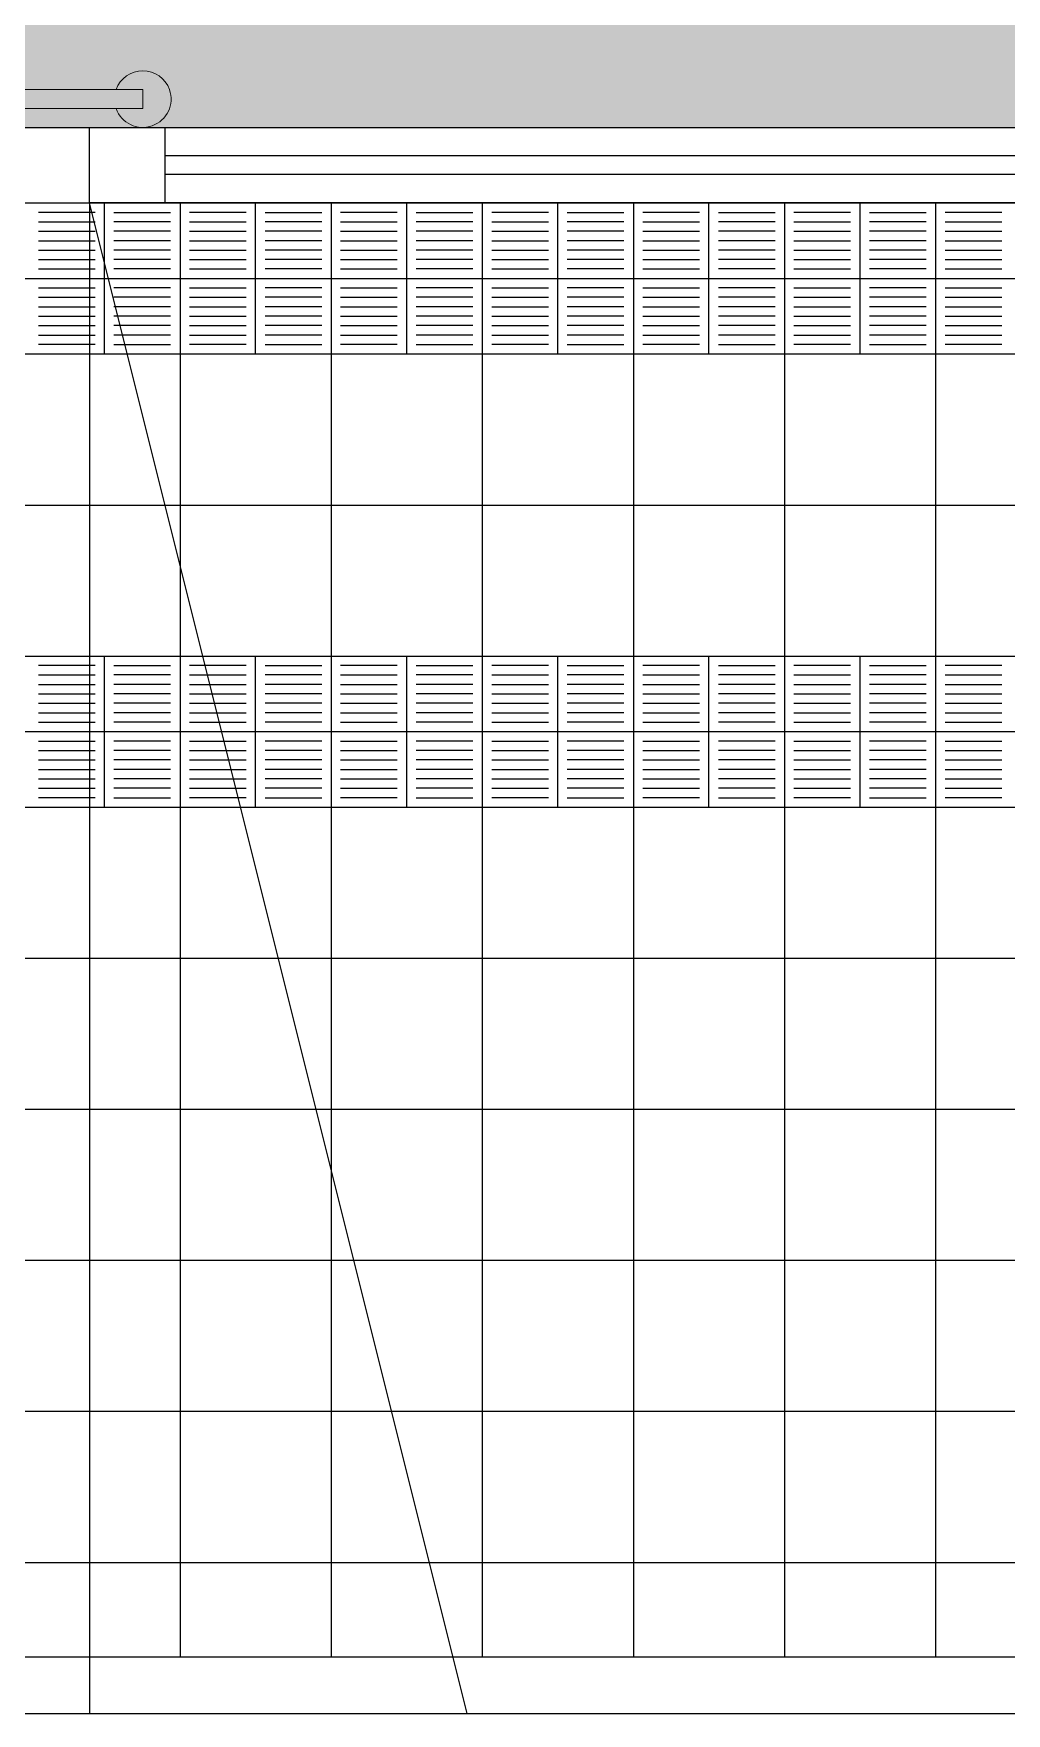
# Model space of a CAD drawing. Header units: inches. Extents: x -309 to 190, y -1585 to -1350.
# Drawn here: x -257.679 to -255.104, y -1423.408 to -1418.96 of the extents above; entities that cross this region are included whole.
import ezdxf

# ---------------------------------------------------------------- set-up
doc = ezdxf.new("R2010")
doc.units = ezdxf.units.IN
doc.header["$MEASUREMENT"] = 0
doc.linetypes.add('CENTER2', pattern=[1.125, 0.75, -0.125, 0.125, -0.125])
doc.linetypes.add('HIDDEN', pattern=[0.375, 0.25, -0.125])
for name, color, linetype in [('02', 9, 'CONTINUOUS'), ('CARP', 9, 'CONTINUOUS'), ('CIEGOS', 9, 'CONTINUOUS'), ('DET', 9, 'CONTINUOUS'), ('HACHS', 9, 'CONTINUOUS'), ('lm', 9, 'HIDDEN'), ('NO VIDENTES', 9, 'CONTINUOUS'), ('TEXTOS', 9, 'CONTINUOUS'), ('V2', 9, 'CONTINUOUS')]:
    doc.layers.add(name, color=color, linetype=linetype)
doc.layers.add('None', color=9, linetype='CONTINUOUS', lineweight=5)

msp = doc.modelspace()

# ---------------------------------------------------------------- hatches: boundary and pattern name
at = {"layer": 'HACHS'}
h = msp.add_hatch(dxfattribs=at)
h.set_pattern_fill('AR-HBONE', color=256, scale=0.03, angle=-1e-14)
edge = h.paths.add_edge_path()
edge.add_line((-257.5318, -1375.7982), (-262.5318, -1375.7982))
edge.add_line((-262.5318, -1375.7982), (-262.5318, -1379.3882))
edge.add_line((-262.5318, -1379.3882), (-264.4918, -1379.3882))
edge.add_line((-264.4918, -1379.3882), (-264.4918, -1375.571))
edge.add_line((-264.4918, -1375.571), (-268.5332, -1379.6124))
edge.add_line((-268.5332, -1379.6124), (-268.5332, -1380.2142))
edge.add_line((-268.5332, -1380.2142), (-263.5318, -1380.2142))
edge.add_line((-263.5318, -1380.2142), (-263.5318, -1395.2142))
edge.add_line((-263.5318, -1395.2142), (-268.5318, -1395.2142))
edge.add_line((-268.5318, -1395.2142), (-268.5318, -1397.7142))
edge.add_line((-268.5318, -1397.7142), (-263.5318, -1397.7142))
edge.add_line((-263.5318, -1397.7142), (-263.5318, -1415.2142))
edge.add_line((-263.5318, -1415.2142), (-268.403, -1415.2142))
edge.add_line((-268.403, -1415.2142), (-264.409, -1419.2082))
edge.add_line((-264.409, -1419.2082), (-236.5318, -1419.2082))
edge.add_line((-236.5318, -1419.2082), (-236.5318, -1417.9618))
edge.add_line((-236.5318, -1417.9618), (-241.5318, -1417.9618))
edge.add_line((-241.5318, -1417.9618), (-241.5318, -1400.4618))
edge.add_line((-241.5318, -1400.4618), (-236.5318, -1400.4618))
edge.add_line((-236.5318, -1400.4618), (-236.5318, -1395.3142))
edge.add_line((-236.5318, -1395.3142), (-241.5318, -1395.3142))
edge.add_line((-241.5318, -1395.3142), (-241.5318, -1375.7982))
edge.add_line((-241.5318, -1375.7982), (-246.5318, -1375.7982))
edge.add_line((-246.5318, -1375.7982), (-246.5318, -1378.4182))
edge.add_arc((-246.9318, -1378.4182), 0.4, -90, 0, ccw=False)
edge.add_line((-246.9318, -1378.8182), (-257.1318, -1378.8182))
edge.add_arc((-257.1318, -1378.4182), 0.4, 180, 270, ccw=False)
edge.add_line((-257.5318, -1378.4182), (-257.5318, -1376.0565))
edge.add_line((-257.5318, -1376.0565), (-257.5318, -1375.7982))
h.paths.add_polyline_path([(-247.5318, -1385.3142), (-257.5318, -1385.3142), (-257.5318, -1395.3142), (-247.5318, -1395.3142)], flags=16)
h.paths.add_polyline_path([(-257.5318, -1397.7142), (-247.5318, -1397.7142), (-247.5318, -1412.7142), (-257.5318, -1412.7142)], flags=16)
h.paths.add_polyline_path([(-238.3318, -1395.6392), (-238.3318, -1397.4892), (-237.9318, -1397.4892), (-237.9318, -1395.6392)], flags=0)
h.paths.add_polyline_path([(-237.5318, -1395.6392), (-237.5318, -1397.4892), (-237.1318, -1397.4892), (-237.1318, -1395.6392)], flags=16)
h.paths.add_polyline_path([(-238.3318, -1395.6392), (-238.3318, -1397.4892), (-237.9318, -1397.4892), (-237.9318, -1395.6392)], flags=16)
h.paths.add_polyline_path([(-237.5318, -1395.6392), (-237.5318, -1397.4892), (-237.1318, -1397.4892), (-237.1318, -1395.6392)], flags=0)
h.paths.add_polyline_path([(-239.5318, -1395.6392), (-239.5318, -1397.4892), (-239.9318, -1397.4892), (-239.9318, -1395.6392)], flags=0)
h.paths.add_polyline_path([(-240.3318, -1395.6392), (-240.3318, -1397.4892), (-240.7318, -1397.4892), (-240.7318, -1395.6392)], flags=16)
h.paths.add_polyline_path([(-241.1318, -1395.6392), (-241.1318, -1397.4892), (-241.5318, -1397.4892), (-241.5318, -1395.6392)], flags=16)
h.paths.add_polyline_path([(-241.9318, -1395.6392), (-241.9318, -1397.4892), (-242.3318, -1397.4892), (-242.3318, -1395.6392)], flags=0)
h.paths.add_polyline_path([(-238.7318, -1395.6392), (-238.7318, -1397.4892), (-239.1318, -1397.4892), (-239.1318, -1395.6392)], flags=16)
h.paths.add_polyline_path([(-239.5318, -1395.6392), (-239.5318, -1397.4892), (-239.9318, -1397.4892), (-239.9318, -1395.6392)], flags=16)
h.paths.add_polyline_path([(-240.3318, -1395.6392), (-240.3318, -1397.4892), (-240.7318, -1397.4892), (-240.7318, -1395.6392)], flags=0)
h.paths.add_polyline_path([(-241.9318, -1395.6392), (-241.9318, -1397.4892), (-242.3318, -1397.4892), (-242.3318, -1395.6392)], flags=16)
h.paths.add_polyline_path([(-238.7318, -1395.6392), (-238.7318, -1397.4892), (-239.1318, -1397.4892), (-239.1318, -1395.6392)], flags=0)
h.paths.add_polyline_path([(-243.1318, -1395.6392), (-243.1318, -1397.4892), (-242.7318, -1397.4892), (-242.7318, -1395.6392)], flags=16)
h.paths.add_polyline_path([(-243.9318, -1395.6392), (-243.9318, -1397.4892), (-243.5318, -1397.4892), (-243.5318, -1395.6392)], flags=0)
h.paths.add_polyline_path([(-243.1318, -1395.6392), (-243.1318, -1397.4892), (-242.7318, -1397.4892), (-242.7318, -1395.6392)], flags=0)
h.paths.add_polyline_path([(-243.9318, -1395.6392), (-243.9318, -1397.4892), (-243.5318, -1397.4892), (-243.5318, -1395.6392)], flags=16)
h.paths.add_polyline_path([(-244.7318, -1395.6392), (-244.7318, -1397.4892), (-244.3318, -1397.4892), (-244.3318, -1395.6392)], flags=16)
h.paths.add_polyline_path([(-258.3318, -1395.6392), (-258.3318, -1397.4892), (-257.9318, -1397.4892), (-257.9318, -1395.6392)], flags=16)
h.paths.add_polyline_path([(-259.9318, -1395.6392), (-259.9318, -1397.4892), (-259.5318, -1397.4892), (-259.5318, -1395.6392)], flags=16)
h.paths.add_polyline_path([(-259.1318, -1395.6392), (-259.1318, -1397.4892), (-258.7318, -1397.4892), (-258.7318, -1395.6392)], flags=0)
h.paths.add_polyline_path([(-258.3318, -1395.6392), (-258.3318, -1397.4892), (-257.9318, -1397.4892), (-257.9318, -1395.6392)], flags=0)
h.paths.add_polyline_path([(-259.9318, -1395.6392), (-259.9318, -1397.4892), (-259.5318, -1397.4892), (-259.5318, -1395.6392)], flags=0)
h.paths.add_polyline_path([(-259.1318, -1395.6392), (-259.1318, -1397.4892), (-258.7318, -1397.4892), (-258.7318, -1395.6392)], flags=16)
h.paths.add_polyline_path([(-246.3318, -1395.6392), (-246.3318, -1397.4892), (-245.9318, -1397.4892), (-245.9318, -1395.6392)], flags=0)
h.paths.add_polyline_path([(-245.5318, -1395.6392), (-245.5318, -1397.4892), (-245.1318, -1397.4892), (-245.1318, -1395.6392)], flags=16)
h.paths.add_polyline_path([(-247.1318, -1395.6392), (-247.1318, -1397.4892), (-246.7318, -1397.4892), (-246.7318, -1395.6392)], flags=16)
h.paths.add_polyline_path([(-246.3318, -1395.6392), (-246.3318, -1397.4892), (-245.9318, -1397.4892), (-245.9318, -1395.6392)], flags=16)
h.paths.add_polyline_path([(-245.5318, -1395.6392), (-245.5318, -1397.4892), (-245.1318, -1397.4892), (-245.1318, -1395.6392)], flags=0)
h.paths.add_polyline_path([(-247.1318, -1395.6392), (-247.1318, -1397.4892), (-246.7318, -1397.4892), (-246.7318, -1395.6392)], flags=0)
h.paths.add_polyline_path([(-256.3318, -1395.6392), (-256.3318, -1397.4892), (-256.7318, -1397.4892), (-256.7318, -1395.6392)], flags=0)
h.paths.add_polyline_path([(-257.1318, -1395.6392), (-257.1318, -1397.4892), (-257.5318, -1397.4892), (-257.5318, -1395.6392)], flags=16)
h.paths.add_polyline_path([(-253.1318, -1395.6392), (-253.1318, -1397.4892), (-253.5318, -1397.4892), (-253.5318, -1395.6392)], flags=0)
h.paths.add_polyline_path([(-253.9318, -1395.6392), (-253.9318, -1397.4892), (-254.3318, -1397.4892), (-254.3318, -1395.6392)], flags=0)
h.paths.add_polyline_path([(-254.7318, -1395.6392), (-254.7318, -1397.4892), (-255.1318, -1397.4892), (-255.1318, -1395.6392)], flags=0)
h.paths.add_polyline_path([(-255.5318, -1395.6392), (-255.5318, -1397.4892), (-255.9318, -1397.4892), (-255.9318, -1395.6392)], flags=16)
h.paths.add_polyline_path([(-252.3318, -1395.6392), (-252.3318, -1397.4892), (-252.7318, -1397.4892), (-252.7318, -1395.6392)], flags=0)
h.paths.add_polyline_path([(-247.5318, -1395.6392), (-247.5318, -1397.4892), (-247.9318, -1397.4892), (-247.9318, -1395.6392)], flags=16)
h.paths.add_polyline_path([(-249.1318, -1395.6392), (-249.1318, -1397.4892), (-249.5318, -1397.4892), (-249.5318, -1395.6392)], flags=16)
h.paths.add_polyline_path([(-249.9318, -1395.6392), (-249.9318, -1397.4892), (-250.3318, -1397.4892), (-250.3318, -1395.6392)], flags=0)
h.paths.add_polyline_path([(-250.7318, -1395.6392), (-250.7318, -1397.4892), (-251.1318, -1397.4892), (-251.1318, -1395.6392)], flags=0)
h.paths.add_polyline_path([(-251.5318, -1395.6392), (-251.5318, -1397.4892), (-251.9318, -1397.4892), (-251.9318, -1395.6392)], flags=16)
h.paths.add_polyline_path([(-248.3318, -1395.6392), (-248.3318, -1397.4892), (-248.7318, -1397.4892), (-248.7318, -1395.6392)], flags=0)
h.paths.add_polyline_path([(-256.3318, -1395.6392), (-256.3318, -1397.4892), (-256.7318, -1397.4892), (-256.7318, -1395.6392)], flags=16)
h.paths.add_polyline_path([(-257.1318, -1395.6392), (-257.1318, -1397.4892), (-257.5318, -1397.4892), (-257.5318, -1395.6392)], flags=0)
h.paths.add_polyline_path([(-253.1318, -1395.6392), (-253.1318, -1397.4892), (-253.5318, -1397.4892), (-253.5318, -1395.6392)], flags=16)
h.paths.add_polyline_path([(-253.9318, -1395.6392), (-253.9318, -1397.4892), (-254.3318, -1397.4892), (-254.3318, -1395.6392)], flags=16)
h.paths.add_polyline_path([(-254.7318, -1395.6392), (-254.7318, -1397.4892), (-255.1318, -1397.4892), (-255.1318, -1395.6392)], flags=16)
h.paths.add_polyline_path([(-255.5318, -1395.6392), (-255.5318, -1397.4892), (-255.9318, -1397.4892), (-255.9318, -1395.6392)], flags=0)
h.paths.add_polyline_path([(-252.3318, -1395.6392), (-252.3318, -1397.4892), (-252.7318, -1397.4892), (-252.7318, -1395.6392)], flags=16)
h.paths.add_polyline_path([(-247.5318, -1395.6392), (-247.5318, -1397.4892), (-247.9318, -1397.4892), (-247.9318, -1395.6392)], flags=0)
h.paths.add_polyline_path([(-249.1318, -1395.6392), (-249.1318, -1397.4892), (-249.5318, -1397.4892), (-249.5318, -1395.6392)], flags=0)
h.paths.add_polyline_path([(-249.9318, -1395.6392), (-249.9318, -1397.4892), (-250.3318, -1397.4892), (-250.3318, -1395.6392)], flags=16)
h.paths.add_polyline_path([(-250.7318, -1395.6392), (-250.7318, -1397.4892), (-251.1318, -1397.4892), (-251.1318, -1395.6392)], flags=16)
h.paths.add_polyline_path([(-251.5318, -1395.6392), (-251.5318, -1397.4892), (-251.9318, -1397.4892), (-251.9318, -1395.6392)], flags=0)
h.paths.add_polyline_path([(-248.3318, -1395.6392), (-248.3318, -1397.4892), (-248.7318, -1397.4892), (-248.7318, -1395.6392)], flags=16)
h.paths.add_polyline_path([(-260.7318, -1395.6392), (-260.7318, -1397.4892), (-260.3318, -1397.4892), (-260.3318, -1395.6392)], flags=16)
h.paths.add_polyline_path([(-261.5318, -1395.6392), (-261.5318, -1397.4892), (-261.1318, -1397.4892), (-261.1318, -1395.6392)], flags=16)
h.paths.add_polyline_path([(-262.3318, -1395.6392), (-262.3318, -1397.4892), (-261.9318, -1397.4892), (-261.9318, -1395.6392)], flags=16)
h.paths.add_polyline_path([(-263.1318, -1395.6392), (-263.1318, -1397.4892), (-262.7318, -1397.4892), (-262.7318, -1395.6392)], flags=16)
h.paths.add_polyline_path([(-261.5318, -1395.6392), (-261.5318, -1397.4892), (-261.1318, -1397.4892), (-261.1318, -1395.6392)], flags=0)
h.paths.add_polyline_path([(-262.3318, -1395.6392), (-262.3318, -1397.4892), (-261.9318, -1397.4892), (-261.9318, -1395.6392)], flags=0)
h.paths.add_polyline_path([(-263.1318, -1395.6392), (-263.1318, -1397.4892), (-262.7318, -1397.4892), (-262.7318, -1395.6392)], flags=0)
h.paths.add_polyline_path([(-243.7431, -1376.3182), (-243.7431, -1378.1682), (-243.3431, -1378.1682), (-243.3431, -1376.3182)], flags=0)
h.paths.add_polyline_path([(-242.9431, -1376.3182), (-242.9431, -1378.1682), (-242.5431, -1378.1682), (-242.5431, -1376.3182)], flags=16)
h.paths.add_polyline_path([(-242.1431, -1376.3182), (-242.1431, -1378.1682), (-241.7431, -1378.1682), (-241.7431, -1376.3182)], flags=0)
h.paths.add_polyline_path([(-243.7431, -1376.3182), (-243.7431, -1378.1682), (-243.3431, -1378.1682), (-243.3431, -1376.3182)], flags=16)
h.paths.add_polyline_path([(-242.9431, -1376.3182), (-242.9431, -1378.1682), (-242.5431, -1378.1682), (-242.5431, -1376.3182)], flags=0)
h.paths.add_polyline_path([(-242.1431, -1376.3182), (-242.1431, -1378.1682), (-241.7431, -1378.1682), (-241.7431, -1376.3182)], flags=16)
h.paths.add_polyline_path([(-244.1431, -1376.3182), (-244.1431, -1378.1682), (-244.5431, -1378.1682), (-244.5431, -1376.3182)], flags=16)
h.paths.add_polyline_path([(-246.1431, -1376.3182), (-246.1431, -1378.1682), (-245.7431, -1378.1682), (-245.7431, -1376.3182)], flags=16)
h.paths.add_polyline_path([(-244.9431, -1376.3182), (-244.9431, -1378.1682), (-245.3431, -1378.1682), (-245.3431, -1376.3182)], flags=16)
h.paths.add_polyline_path([(-244.9431, -1376.3182), (-244.9431, -1378.1682), (-245.3431, -1378.1682), (-245.3431, -1376.3182)], flags=0)

# ---------------------------------------------------------------- linework, layer by layer
at = {"layer": '02'}
for p, q in [((-246.5318, -1419.2832), (-257.3318, -1419.2832)), ((-246.5318, -1419.3332), (-257.3318, -1419.3332)), ((-257.5318, -1419.4082), (-257.5318, -1423.4082)), ((-256.5318, -1423.4082), (-257.5318, -1419.4082))]:
    msp.add_line(p, q, dxfattribs=at)
msp.add_lwpolyline([(-246.5318, -1419.4082), (-257.5318, -1419.4082), (-257.5318, -1419.2082), (-246.5318, -1419.2082)], close=True, dxfattribs=at)
at = {"layer": 'CARP'}
msp.add_line((-262.5318, -1419.2082), (-257.5318, -1419.2082), dxfattribs=at)
at = {"layer": 'CIEGOS'}
for points in [[(-264.4918, -1419.4082), (-172.9718, -1419.4082)], [(-264.6577, -1419.8082), (-172.8062, -1419.8082)], [(-264.9895, -1420.6082), (-172.4742, -1420.6082)], [(-264.9895, -1420.6082), (-172.4742, -1420.6082)], [(-265.1553, -1421.0082), (-172.3084, -1421.0082)], [(-265.1553, -1421.0082), (-172.3084, -1421.0082)]]:
    msp.add_lwpolyline(points, dxfattribs=at)
at = {"layer": 'DET'}
for points in [[(-257.4918, -1419.8082), (-257.4918, -1419.4082)], [(-257.2918, -1419.4082), (-257.2918, -1423.2582)], [(-257.0918, -1419.8082), (-257.0918, -1419.4082)], [(-256.8918, -1419.4082), (-256.8918, -1423.2582)], [(-256.6918, -1419.8082), (-256.6918, -1419.4082)], [(-256.4918, -1419.4082), (-256.4918, -1423.2582)], [(-256.2918, -1419.8082), (-256.2918, -1419.4082)], [(-256.0918, -1419.4082), (-256.0918, -1423.2582)], [(-255.8918, -1419.8082), (-255.8918, -1419.4082)], [(-255.6918, -1419.4082), (-255.6918, -1423.2582)], [(-255.4918, -1419.8082), (-255.4918, -1419.4082)], [(-255.2918, -1419.4082), (-255.2918, -1423.2582)], [(-264.5748, -1419.6082), (-172.889, -1419.6082)], [(-264.8236, -1420.2082), (-172.6405, -1420.2082)], [(-264.8236, -1420.2082), (-172.6405, -1420.2082)], [(-257.4918, -1421.0082), (-257.4918, -1420.6082)], [(-257.0918, -1421.0082), (-257.0918, -1420.6082)], [(-256.6918, -1421.0082), (-256.6918, -1420.6082)], [(-256.2918, -1421.0082), (-256.2918, -1420.6082)], [(-255.8918, -1421.0082), (-255.8918, -1420.6082)], [(-255.4918, -1421.0082), (-255.4918, -1420.6082)], [(-265.0724, -1420.8082), (-172.3914, -1420.8082)], [(-265.0724, -1420.8082), (-172.3914, -1420.8082)], [(-265.3212, -1421.4082), (-172.1425, -1421.4082)], [(-265.3212, -1421.4082), (-172.1425, -1421.4082)], [(-265.4871, -1421.8082), (-171.9766, -1421.8082)], [(-265.4871, -1421.8082), (-171.9766, -1421.8082)], [(-265.653, -1422.2082), (-171.8107, -1422.2082)], [(-265.8188, -1422.6082), (-248.4918, -1422.6082)], [(-265.9847, -1423.0082), (-239.6918, -1423.0082)]]:
    msp.add_lwpolyline(points, dxfattribs=at)
at = {"layer": 'lm', "linetype": 'CENTER2'}
msp.add_line((-265.8046, -1419.4082), (-171.4579, -1419.4082), dxfattribs=at)
msp.add_line((-265.8046, -1419.4082), (-171.4579, -1419.4082), dxfattribs=at)
at = {"layer": 'NO VIDENTES'}
for p, q in [((-257.5168, -1419.4332), (-257.6668, -1419.4332)), ((-257.6668, -1419.4582), (-257.5168, -1419.4582)), ((-257.4668, -1419.4332), (-257.3168, -1419.4332)), ((-257.3168, -1419.4582), (-257.4668, -1419.4582)), ((-257.1168, -1419.4332), (-257.2668, -1419.4332)), ((-257.2668, -1419.4582), (-257.1168, -1419.4582)), ((-257.0668, -1419.4332), (-256.9168, -1419.4332)), ((-256.9168, -1419.4582), (-257.0668, -1419.4582)), ((-256.7168, -1419.4332), (-256.8668, -1419.4332)), ((-256.8668, -1419.4582), (-256.7168, -1419.4582)), ((-256.6668, -1419.4332), (-256.5168, -1419.4332)), ((-256.5168, -1419.4582), (-256.6668, -1419.4582)), ((-256.3168, -1419.4332), (-256.4668, -1419.4332)), ((-256.4668, -1419.4582), (-256.3168, -1419.4582)), ((-256.2668, -1419.4332), (-256.1168, -1419.4332)), ((-256.1168, -1419.4582), (-256.2668, -1419.4582)), ((-255.9168, -1419.4332), (-256.0668, -1419.4332)), ((-256.0668, -1419.4582), (-255.9168, -1419.4582)), ((-255.8668, -1419.4332), (-255.7168, -1419.4332)), ((-255.7168, -1419.4582), (-255.8668, -1419.4582)), ((-255.5168, -1419.4332), (-255.6668, -1419.4332)), ((-255.6668, -1419.4582), (-255.5168, -1419.4582)), ((-255.4668, -1419.4332), (-255.3168, -1419.4332)), ((-255.3168, -1419.4582), (-255.4668, -1419.4582)), ((-255.1168, -1419.4332), (-255.2668, -1419.4332)), ((-255.2668, -1419.4582), (-255.1168, -1419.4582)), ((-257.6668, -1419.4832), (-257.5168, -1419.4832)), ((-257.3168, -1419.4832), (-257.4668, -1419.4832)), ((-257.2668, -1419.4832), (-257.1168, -1419.4832)), ((-256.9168, -1419.4832), (-257.0668, -1419.4832)), ((-256.8668, -1419.4832), (-256.7168, -1419.4832)), ((-256.5168, -1419.4832), (-256.6668, -1419.4832)), ((-256.4668, -1419.4832), (-256.3168, -1419.4832)), ((-256.1168, -1419.4832), (-256.2668, -1419.4832)), ((-256.0668, -1419.4832), (-255.9168, -1419.4832)), ((-255.7168, -1419.4832), (-255.8668, -1419.4832)), ((-255.6668, -1419.4832), (-255.5168, -1419.4832)), ((-255.3168, -1419.4832), (-255.4668, -1419.4832)), ((-255.2668, -1419.4832), (-255.1168, -1419.4832)), ((-257.6668, -1419.5082), (-257.5168, -1419.5082)), ((-257.6668, -1419.5332), (-257.5168, -1419.5332)), ((-257.3168, -1419.5082), (-257.4668, -1419.5082)), ((-257.3168, -1419.5332), (-257.4668, -1419.5332)), ((-257.2668, -1419.5082), (-257.1168, -1419.5082)), ((-257.2668, -1419.5332), (-257.1168, -1419.5332)), ((-256.9168, -1419.5082), (-257.0668, -1419.5082)), ((-256.9168, -1419.5332), (-257.0668, -1419.5332)), ((-256.8668, -1419.5082), (-256.7168, -1419.5082)), ((-256.8668, -1419.5332), (-256.7168, -1419.5332)), ((-256.5168, -1419.5082), (-256.6668, -1419.5082)), ((-256.5168, -1419.5332), (-256.6668, -1419.5332)), ((-256.4668, -1419.5082), (-256.3168, -1419.5082)), ((-256.4668, -1419.5332), (-256.3168, -1419.5332)), ((-256.1168, -1419.5082), (-256.2668, -1419.5082)), ((-256.1168, -1419.5332), (-256.2668, -1419.5332)), ((-256.0668, -1419.5082), (-255.9168, -1419.5082)), ((-256.0668, -1419.5332), (-255.9168, -1419.5332)), ((-255.7168, -1419.5082), (-255.8668, -1419.5082)), ((-255.7168, -1419.5332), (-255.8668, -1419.5332)), ((-255.6668, -1419.5082), (-255.5168, -1419.5082)), ((-255.6668, -1419.5332), (-255.5168, -1419.5332)), ((-255.3168, -1419.5082), (-255.4668, -1419.5082)), ((-255.3168, -1419.5332), (-255.4668, -1419.5332)), ((-255.2668, -1419.5082), (-255.1168, -1419.5082)), ((-255.2668, -1419.5332), (-255.1168, -1419.5332)), ((-257.6668, -1419.5582), (-257.5168, -1419.5582)), ((-257.6668, -1419.5832), (-257.5168, -1419.5832)), ((-257.3168, -1419.5582), (-257.4668, -1419.5582)), ((-257.3168, -1419.5832), (-257.4668, -1419.5832)), ((-257.2668, -1419.5582), (-257.1168, -1419.5582)), ((-257.2668, -1419.5832), (-257.1168, -1419.5832)), ((-256.9168, -1419.5582), (-257.0668, -1419.5582)), ((-256.9168, -1419.5832), (-257.0668, -1419.5832)), ((-256.8668, -1419.5582), (-256.7168, -1419.5582)), ((-256.8668, -1419.5832), (-256.7168, -1419.5832)), ((-256.5168, -1419.5582), (-256.6668, -1419.5582)), ((-256.5168, -1419.5832), (-256.6668, -1419.5832)), ((-256.4668, -1419.5582), (-256.3168, -1419.5582)), ((-256.4668, -1419.5832), (-256.3168, -1419.5832)), ((-256.1168, -1419.5582), (-256.2668, -1419.5582)), ((-256.1168, -1419.5832), (-256.2668, -1419.5832)), ((-256.0668, -1419.5582), (-255.9168, -1419.5582)), ((-256.0668, -1419.5832), (-255.9168, -1419.5832)), ((-255.7168, -1419.5582), (-255.8668, -1419.5582)), ((-255.7168, -1419.5832), (-255.8668, -1419.5832)), ((-255.6668, -1419.5582), (-255.5168, -1419.5582)), ((-255.6668, -1419.5832), (-255.5168, -1419.5832)), ((-255.3168, -1419.5582), (-255.4668, -1419.5582)), ((-255.3168, -1419.5832), (-255.4668, -1419.5832)), ((-255.2668, -1419.5582), (-255.1168, -1419.5582)), ((-255.2668, -1419.5832), (-255.1168, -1419.5832)), ((-257.6668, -1419.6332), (-257.5168, -1419.6332)), ((-257.3168, -1419.6332), (-257.4668, -1419.6332)), ((-257.2668, -1419.6332), (-257.1168, -1419.6332)), ((-256.9168, -1419.6332), (-257.0668, -1419.6332)), ((-256.8668, -1419.6332), (-256.7168, -1419.6332)), ((-256.5168, -1419.6332), (-256.6668, -1419.6332)), ((-256.4668, -1419.6332), (-256.3168, -1419.6332)), ((-256.1168, -1419.6332), (-256.2668, -1419.6332)), ((-256.0668, -1419.6332), (-255.9168, -1419.6332)), ((-255.7168, -1419.6332), (-255.8668, -1419.6332)), ((-255.6668, -1419.6332), (-255.5168, -1419.6332)), ((-255.3168, -1419.6332), (-255.4668, -1419.6332)), ((-255.2668, -1419.6332), (-255.1168, -1419.6332)), ((-257.6668, -1419.6582), (-257.5168, -1419.6582)), ((-257.3168, -1419.6582), (-257.4668, -1419.6582)), ((-257.2668, -1419.6582), (-257.1168, -1419.6582)), ((-256.9168, -1419.6582), (-257.0668, -1419.6582)), ((-256.8668, -1419.6582), (-256.7168, -1419.6582)), ((-256.5168, -1419.6582), (-256.6668, -1419.6582)), ((-256.4668, -1419.6582), (-256.3168, -1419.6582)), ((-256.1168, -1419.6582), (-256.2668, -1419.6582)), ((-256.0668, -1419.6582), (-255.9168, -1419.6582)), ((-255.7168, -1419.6582), (-255.8668, -1419.6582)), ((-255.6668, -1419.6582), (-255.5168, -1419.6582)), ((-255.3168, -1419.6582), (-255.4668, -1419.6582)), ((-255.2668, -1419.6582), (-255.1168, -1419.6582)), ((-257.6668, -1419.6832), (-257.5168, -1419.6832)), ((-257.6668, -1419.7082), (-257.5168, -1419.7082)), ((-257.3168, -1419.6832), (-257.4668, -1419.6832)), ((-257.3168, -1419.7082), (-257.4668, -1419.7082)), ((-257.2668, -1419.6832), (-257.1168, -1419.6832)), ((-257.2668, -1419.7082), (-257.1168, -1419.7082)), ((-256.9168, -1419.6832), (-257.0668, -1419.6832)), ((-256.9168, -1419.7082), (-257.0668, -1419.7082)), ((-256.8668, -1419.6832), (-256.7168, -1419.6832)), ((-256.8668, -1419.7082), (-256.7168, -1419.7082)), ((-256.5168, -1419.6832), (-256.6668, -1419.6832)), ((-256.5168, -1419.7082), (-256.6668, -1419.7082)), ((-256.4668, -1419.6832), (-256.3168, -1419.6832)), ((-256.4668, -1419.7082), (-256.3168, -1419.7082)), ((-256.1168, -1419.6832), (-256.2668, -1419.6832)), ((-256.1168, -1419.7082), (-256.2668, -1419.7082)), ((-256.0668, -1419.6832), (-255.9168, -1419.6832)), ((-256.0668, -1419.7082), (-255.9168, -1419.7082)), ((-255.7168, -1419.6832), (-255.8668, -1419.6832)), ((-255.7168, -1419.7082), (-255.8668, -1419.7082)), ((-255.6668, -1419.6832), (-255.5168, -1419.6832)), ((-255.6668, -1419.7082), (-255.5168, -1419.7082)), ((-255.3168, -1419.6832), (-255.4668, -1419.6832)), ((-255.3168, -1419.7082), (-255.4668, -1419.7082)), ((-255.2668, -1419.6832), (-255.1168, -1419.6832)), ((-255.2668, -1419.7082), (-255.1168, -1419.7082)), ((-257.6668, -1419.7332), (-257.5168, -1419.7332)), ((-257.6668, -1419.7582), (-257.5168, -1419.7582)), ((-257.3168, -1419.7332), (-257.4668, -1419.7332)), ((-257.3168, -1419.7582), (-257.4668, -1419.7582)), ((-257.2668, -1419.7332), (-257.1168, -1419.7332)), ((-257.2668, -1419.7582), (-257.1168, -1419.7582)), ((-256.9168, -1419.7332), (-257.0668, -1419.7332)), ((-256.9168, -1419.7582), (-257.0668, -1419.7582)), ((-256.8668, -1419.7332), (-256.7168, -1419.7332)), ((-256.8668, -1419.7582), (-256.7168, -1419.7582)), ((-256.5168, -1419.7332), (-256.6668, -1419.7332)), ((-256.5168, -1419.7582), (-256.6668, -1419.7582)), ((-256.4668, -1419.7332), (-256.3168, -1419.7332)), ((-256.4668, -1419.7582), (-256.3168, -1419.7582)), ((-256.1168, -1419.7332), (-256.2668, -1419.7332)), ((-256.1168, -1419.7582), (-256.2668, -1419.7582)), ((-256.0668, -1419.7332), (-255.9168, -1419.7332)), ((-256.0668, -1419.7582), (-255.9168, -1419.7582)), ((-255.7168, -1419.7332), (-255.8668, -1419.7332)), ((-255.7168, -1419.7582), (-255.8668, -1419.7582)), ((-255.6668, -1419.7332), (-255.5168, -1419.7332)), ((-255.6668, -1419.7582), (-255.5168, -1419.7582)), ((-255.3168, -1419.7332), (-255.4668, -1419.7332)), ((-255.3168, -1419.7582), (-255.4668, -1419.7582)), ((-255.2668, -1419.7332), (-255.1168, -1419.7332)), ((-255.2668, -1419.7582), (-255.1168, -1419.7582)), ((-257.5168, -1419.7832), (-257.6668, -1419.7832)), ((-257.4668, -1419.7832), (-257.3168, -1419.7832)), ((-257.1168, -1419.7832), (-257.2668, -1419.7832)), ((-257.0668, -1419.7832), (-256.9168, -1419.7832)), ((-256.7168, -1419.7832), (-256.8668, -1419.7832)), ((-256.6668, -1419.7832), (-256.5168, -1419.7832)), ((-256.3168, -1419.7832), (-256.4668, -1419.7832)), ((-256.2668, -1419.7832), (-256.1168, -1419.7832)), ((-255.9168, -1419.7832), (-256.0668, -1419.7832)), ((-255.8668, -1419.7832), (-255.7168, -1419.7832)), ((-255.5168, -1419.7832), (-255.6668, -1419.7832)), ((-255.4668, -1419.7832), (-255.3168, -1419.7832)), ((-255.1168, -1419.7832), (-255.2668, -1419.7832)), ((-257.5168, -1420.6332), (-257.6668, -1420.6332)), ((-257.6668, -1420.6582), (-257.5168, -1420.6582)), ((-257.4668, -1420.6332), (-257.3168, -1420.6332)), ((-257.3168, -1420.6582), (-257.4668, -1420.6582)), ((-257.1168, -1420.6332), (-257.2668, -1420.6332)), ((-257.2668, -1420.6582), (-257.1168, -1420.6582)), ((-257.0668, -1420.6332), (-256.9168, -1420.6332)), ((-256.9168, -1420.6582), (-257.0668, -1420.6582)), ((-256.7168, -1420.6332), (-256.8668, -1420.6332)), ((-256.8668, -1420.6582), (-256.7168, -1420.6582)), ((-256.6668, -1420.6332), (-256.5168, -1420.6332)), ((-256.5168, -1420.6582), (-256.6668, -1420.6582)), ((-256.3168, -1420.6332), (-256.4668, -1420.6332)), ((-256.4668, -1420.6582), (-256.3168, -1420.6582)), ((-256.2668, -1420.6332), (-256.1168, -1420.6332)), ((-256.1168, -1420.6582), (-256.2668, -1420.6582)), ((-255.9168, -1420.6332), (-256.0668, -1420.6332)), ((-256.0668, -1420.6582), (-255.9168, -1420.6582)), ((-255.8668, -1420.6332), (-255.7168, -1420.6332)), ((-255.7168, -1420.6582), (-255.8668, -1420.6582)), ((-255.5168, -1420.6332), (-255.6668, -1420.6332)), ((-255.6668, -1420.6582), (-255.5168, -1420.6582)), ((-255.4668, -1420.6332), (-255.3168, -1420.6332)), ((-255.3168, -1420.6582), (-255.4668, -1420.6582)), ((-255.1168, -1420.6332), (-255.2668, -1420.6332)), ((-255.2668, -1420.6582), (-255.1168, -1420.6582)), ((-257.6668, -1420.6832), (-257.5168, -1420.6832)), ((-257.3168, -1420.6832), (-257.4668, -1420.6832)), ((-257.2668, -1420.6832), (-257.1168, -1420.6832)), ((-256.9168, -1420.6832), (-257.0668, -1420.6832)), ((-256.8668, -1420.6832), (-256.7168, -1420.6832)), ((-256.5168, -1420.6832), (-256.6668, -1420.6832)), ((-256.4668, -1420.6832), (-256.3168, -1420.6832)), ((-256.1168, -1420.6832), (-256.2668, -1420.6832)), ((-256.0668, -1420.6832), (-255.9168, -1420.6832)), ((-255.7168, -1420.6832), (-255.8668, -1420.6832)), ((-255.6668, -1420.6832), (-255.5168, -1420.6832)), ((-255.3168, -1420.6832), (-255.4668, -1420.6832)), ((-255.2668, -1420.6832), (-255.1168, -1420.6832)), ((-257.6668, -1420.7082), (-257.5168, -1420.7082)), ((-257.6668, -1420.7332), (-257.5168, -1420.7332)), ((-257.3168, -1420.7082), (-257.4668, -1420.7082)), ((-257.3168, -1420.7332), (-257.4668, -1420.7332)), ((-257.2668, -1420.7082), (-257.1168, -1420.7082)), ((-257.2668, -1420.7332), (-257.1168, -1420.7332)), ((-256.9168, -1420.7082), (-257.0668, -1420.7082)), ((-256.9168, -1420.7332), (-257.0668, -1420.7332)), ((-256.8668, -1420.7082), (-256.7168, -1420.7082)), ((-256.8668, -1420.7332), (-256.7168, -1420.7332)), ((-256.5168, -1420.7082), (-256.6668, -1420.7082)), ((-256.5168, -1420.7332), (-256.6668, -1420.7332)), ((-256.4668, -1420.7082), (-256.3168, -1420.7082)), ((-256.4668, -1420.7332), (-256.3168, -1420.7332)), ((-256.1168, -1420.7082), (-256.2668, -1420.7082)), ((-256.1168, -1420.7332), (-256.2668, -1420.7332)), ((-256.0668, -1420.7082), (-255.9168, -1420.7082)), ((-256.0668, -1420.7332), (-255.9168, -1420.7332)), ((-255.7168, -1420.7082), (-255.8668, -1420.7082)), ((-255.7168, -1420.7332), (-255.8668, -1420.7332)), ((-255.6668, -1420.7082), (-255.5168, -1420.7082)), ((-255.6668, -1420.7332), (-255.5168, -1420.7332)), ((-255.3168, -1420.7082), (-255.4668, -1420.7082)), ((-255.3168, -1420.7332), (-255.4668, -1420.7332)), ((-255.2668, -1420.7082), (-255.1168, -1420.7082)), ((-255.2668, -1420.7332), (-255.1168, -1420.7332)), ((-257.6668, -1420.7582), (-257.5168, -1420.7582)), ((-257.6668, -1420.7832), (-257.5168, -1420.7832)), ((-257.3168, -1420.7582), (-257.4668, -1420.7582)), ((-257.3168, -1420.7832), (-257.4668, -1420.7832)), ((-257.2668, -1420.7582), (-257.1168, -1420.7582)), ((-257.2668, -1420.7832), (-257.1168, -1420.7832)), ((-256.9168, -1420.7582), (-257.0668, -1420.7582)), ((-256.9168, -1420.7832), (-257.0668, -1420.7832)), ((-256.8668, -1420.7582), (-256.7168, -1420.7582)), ((-256.8668, -1420.7832), (-256.7168, -1420.7832)), ((-256.5168, -1420.7582), (-256.6668, -1420.7582)), ((-256.5168, -1420.7832), (-256.6668, -1420.7832)), ((-256.4668, -1420.7582), (-256.3168, -1420.7582)), ((-256.4668, -1420.7832), (-256.3168, -1420.7832)), ((-256.1168, -1420.7582), (-256.2668, -1420.7582)), ((-256.1168, -1420.7832), (-256.2668, -1420.7832)), ((-256.0668, -1420.7582), (-255.9168, -1420.7582)), ((-256.0668, -1420.7832), (-255.9168, -1420.7832)), ((-255.7168, -1420.7582), (-255.8668, -1420.7582)), ((-255.7168, -1420.7832), (-255.8668, -1420.7832)), ((-255.6668, -1420.7582), (-255.5168, -1420.7582)), ((-255.6668, -1420.7832), (-255.5168, -1420.7832)), ((-255.3168, -1420.7582), (-255.4668, -1420.7582)), ((-255.3168, -1420.7832), (-255.4668, -1420.7832)), ((-255.2668, -1420.7582), (-255.1168, -1420.7582)), ((-255.2668, -1420.7832), (-255.1168, -1420.7832)), ((-257.6668, -1420.8332), (-257.5168, -1420.8332)), ((-257.3168, -1420.8332), (-257.4668, -1420.8332)), ((-257.2668, -1420.8332), (-257.1168, -1420.8332)), ((-256.9168, -1420.8332), (-257.0668, -1420.8332)), ((-256.8668, -1420.8332), (-256.7168, -1420.8332)), ((-256.5168, -1420.8332), (-256.6668, -1420.8332)), ((-256.4668, -1420.8332), (-256.3168, -1420.8332)), ((-256.1168, -1420.8332), (-256.2668, -1420.8332)), ((-256.0668, -1420.8332), (-255.9168, -1420.8332)), ((-255.7168, -1420.8332), (-255.8668, -1420.8332)), ((-255.6668, -1420.8332), (-255.5168, -1420.8332)), ((-255.3168, -1420.8332), (-255.4668, -1420.8332)), ((-255.2668, -1420.8332), (-255.1168, -1420.8332)), ((-257.6668, -1420.8582), (-257.5168, -1420.8582)), ((-257.3168, -1420.8582), (-257.4668, -1420.8582)), ((-257.2668, -1420.8582), (-257.1168, -1420.8582)), ((-256.9168, -1420.8582), (-257.0668, -1420.8582)), ((-256.8668, -1420.8582), (-256.7168, -1420.8582)), ((-256.5168, -1420.8582), (-256.6668, -1420.8582)), ((-256.4668, -1420.8582), (-256.3168, -1420.8582)), ((-256.1168, -1420.8582), (-256.2668, -1420.8582)), ((-256.0668, -1420.8582), (-255.9168, -1420.8582)), ((-255.7168, -1420.8582), (-255.8668, -1420.8582)), ((-255.6668, -1420.8582), (-255.5168, -1420.8582)), ((-255.3168, -1420.8582), (-255.4668, -1420.8582)), ((-255.2668, -1420.8582), (-255.1168, -1420.8582)), ((-257.6668, -1420.8832), (-257.5168, -1420.8832)), ((-257.6668, -1420.9082), (-257.5168, -1420.9082)), ((-257.3168, -1420.8832), (-257.4668, -1420.8832)), ((-257.3168, -1420.9082), (-257.4668, -1420.9082)), ((-257.2668, -1420.8832), (-257.1168, -1420.8832)), ((-257.2668, -1420.9082), (-257.1168, -1420.9082)), ((-256.9168, -1420.8832), (-257.0668, -1420.8832)), ((-256.9168, -1420.9082), (-257.0668, -1420.9082)), ((-256.8668, -1420.8832), (-256.7168, -1420.8832)), ((-256.8668, -1420.9082), (-256.7168, -1420.9082)), ((-256.5168, -1420.8832), (-256.6668, -1420.8832)), ((-256.5168, -1420.9082), (-256.6668, -1420.9082)), ((-256.4668, -1420.8832), (-256.3168, -1420.8832)), ((-256.4668, -1420.9082), (-256.3168, -1420.9082)), ((-256.1168, -1420.8832), (-256.2668, -1420.8832)), ((-256.1168, -1420.9082), (-256.2668, -1420.9082)), ((-256.0668, -1420.8832), (-255.9168, -1420.8832)), ((-256.0668, -1420.9082), (-255.9168, -1420.9082)), ((-255.7168, -1420.8832), (-255.8668, -1420.8832)), ((-255.7168, -1420.9082), (-255.8668, -1420.9082)), ((-255.6668, -1420.8832), (-255.5168, -1420.8832)), ((-255.6668, -1420.9082), (-255.5168, -1420.9082)), ((-255.3168, -1420.8832), (-255.4668, -1420.8832)), ((-255.3168, -1420.9082), (-255.4668, -1420.9082)), ((-255.2668, -1420.8832), (-255.1168, -1420.8832)), ((-255.2668, -1420.9082), (-255.1168, -1420.9082)), ((-257.6668, -1420.9332), (-257.5168, -1420.9332)), ((-257.6668, -1420.9582), (-257.5168, -1420.9582)), ((-257.3168, -1420.9332), (-257.4668, -1420.9332)), ((-257.3168, -1420.9582), (-257.4668, -1420.9582)), ((-257.2668, -1420.9332), (-257.1168, -1420.9332)), ((-257.2668, -1420.9582), (-257.1168, -1420.9582)), ((-256.9168, -1420.9332), (-257.0668, -1420.9332)), ((-256.9168, -1420.9582), (-257.0668, -1420.9582)), ((-256.8668, -1420.9332), (-256.7168, -1420.9332)), ((-256.8668, -1420.9582), (-256.7168, -1420.9582)), ((-256.5168, -1420.9332), (-256.6668, -1420.9332)), ((-256.5168, -1420.9582), (-256.6668, -1420.9582)), ((-256.4668, -1420.9332), (-256.3168, -1420.9332)), ((-256.4668, -1420.9582), (-256.3168, -1420.9582)), ((-256.1168, -1420.9332), (-256.2668, -1420.9332)), ((-256.1168, -1420.9582), (-256.2668, -1420.9582)), ((-256.0668, -1420.9332), (-255.9168, -1420.9332)), ((-256.0668, -1420.9582), (-255.9168, -1420.9582)), ((-255.7168, -1420.9332), (-255.8668, -1420.9332)), ((-255.7168, -1420.9582), (-255.8668, -1420.9582)), ((-255.6668, -1420.9332), (-255.5168, -1420.9332)), ((-255.6668, -1420.9582), (-255.5168, -1420.9582)), ((-255.3168, -1420.9332), (-255.4668, -1420.9332)), ((-255.3168, -1420.9582), (-255.4668, -1420.9582)), ((-255.2668, -1420.9332), (-255.1168, -1420.9332)), ((-255.2668, -1420.9582), (-255.1168, -1420.9582)), ((-257.5168, -1420.9832), (-257.6668, -1420.9832)), ((-257.4668, -1420.9832), (-257.3168, -1420.9832)), ((-257.1168, -1420.9832), (-257.2668, -1420.9832)), ((-257.0668, -1420.9832), (-256.9168, -1420.9832)), ((-256.7168, -1420.9832), (-256.8668, -1420.9832)), ((-256.6668, -1420.9832), (-256.5168, -1420.9832)), ((-256.3168, -1420.9832), (-256.4668, -1420.9832)), ((-256.2668, -1420.9832), (-256.1168, -1420.9832)), ((-255.9168, -1420.9832), (-256.0668, -1420.9832)), ((-255.8668, -1420.9832), (-255.7168, -1420.9832)), ((-255.5168, -1420.9832), (-255.6668, -1420.9832)), ((-255.4668, -1420.9832), (-255.3168, -1420.9832)), ((-255.1168, -1420.9832), (-255.2668, -1420.9832))]:
    msp.add_line(p, q, dxfattribs=at)
at = {"layer": 'None', "linetype": 'Continuous', "lineweight": 5}
msp.add_lwpolyline([(-262.5318, -1419.1082), (-257.3904, -1419.1082), (-257.3904, -1419.1582), (-262.5318, -1419.1582)], close=True, dxfattribs=at)
for start, end in [(19.4712, 160.5288), (199.4712, 19.4712)]:
    msp.add_arc((-257.3904, -1419.1332), 0.075, start, end, dxfattribs=at)
at = {"layer": 'TEXTOS'}
msp.add_lwpolyline([(-257.5318, -1419.2082), (-257.3318, -1419.2082), (-257.3318, -1419.4082), (-257.5318, -1419.4082)], close=True, dxfattribs=at)
at = {"layer": 'V2'}
for points in [[(-272.7318, -1415.4082, 0.414214), (-264.7318, -1423.4082), (-172.7318, -1423.4082, 0.414214), (-164.7318, -1415.4082), (-164.7318, -1390.4819, 0.330583), (-171.8369, -1380.9101), (-202.5175, -1371.6307, 0.073558), (-204.8335, -1371.2882), (-264.7318, -1371.2882, 0.414214), (-272.7318, -1379.2882)], [(-272.5818, -1415.4082, 0.414214), (-264.7318, -1423.2582), (-172.7318, -1423.2582, 0.414214), (-164.8818, -1415.4082), (-164.8818, -1390.4819, 0.330583), (-171.8803, -1381.0537), (-202.5609, -1371.7743, 0.073558), (-204.8335, -1371.4382), (-264.7318, -1371.4382, 0.414214), (-272.5818, -1379.2882)]]:
    msp.add_lwpolyline(points, format="xyb", close=True, dxfattribs=at)

doc.saveas('drawing.dxf')
